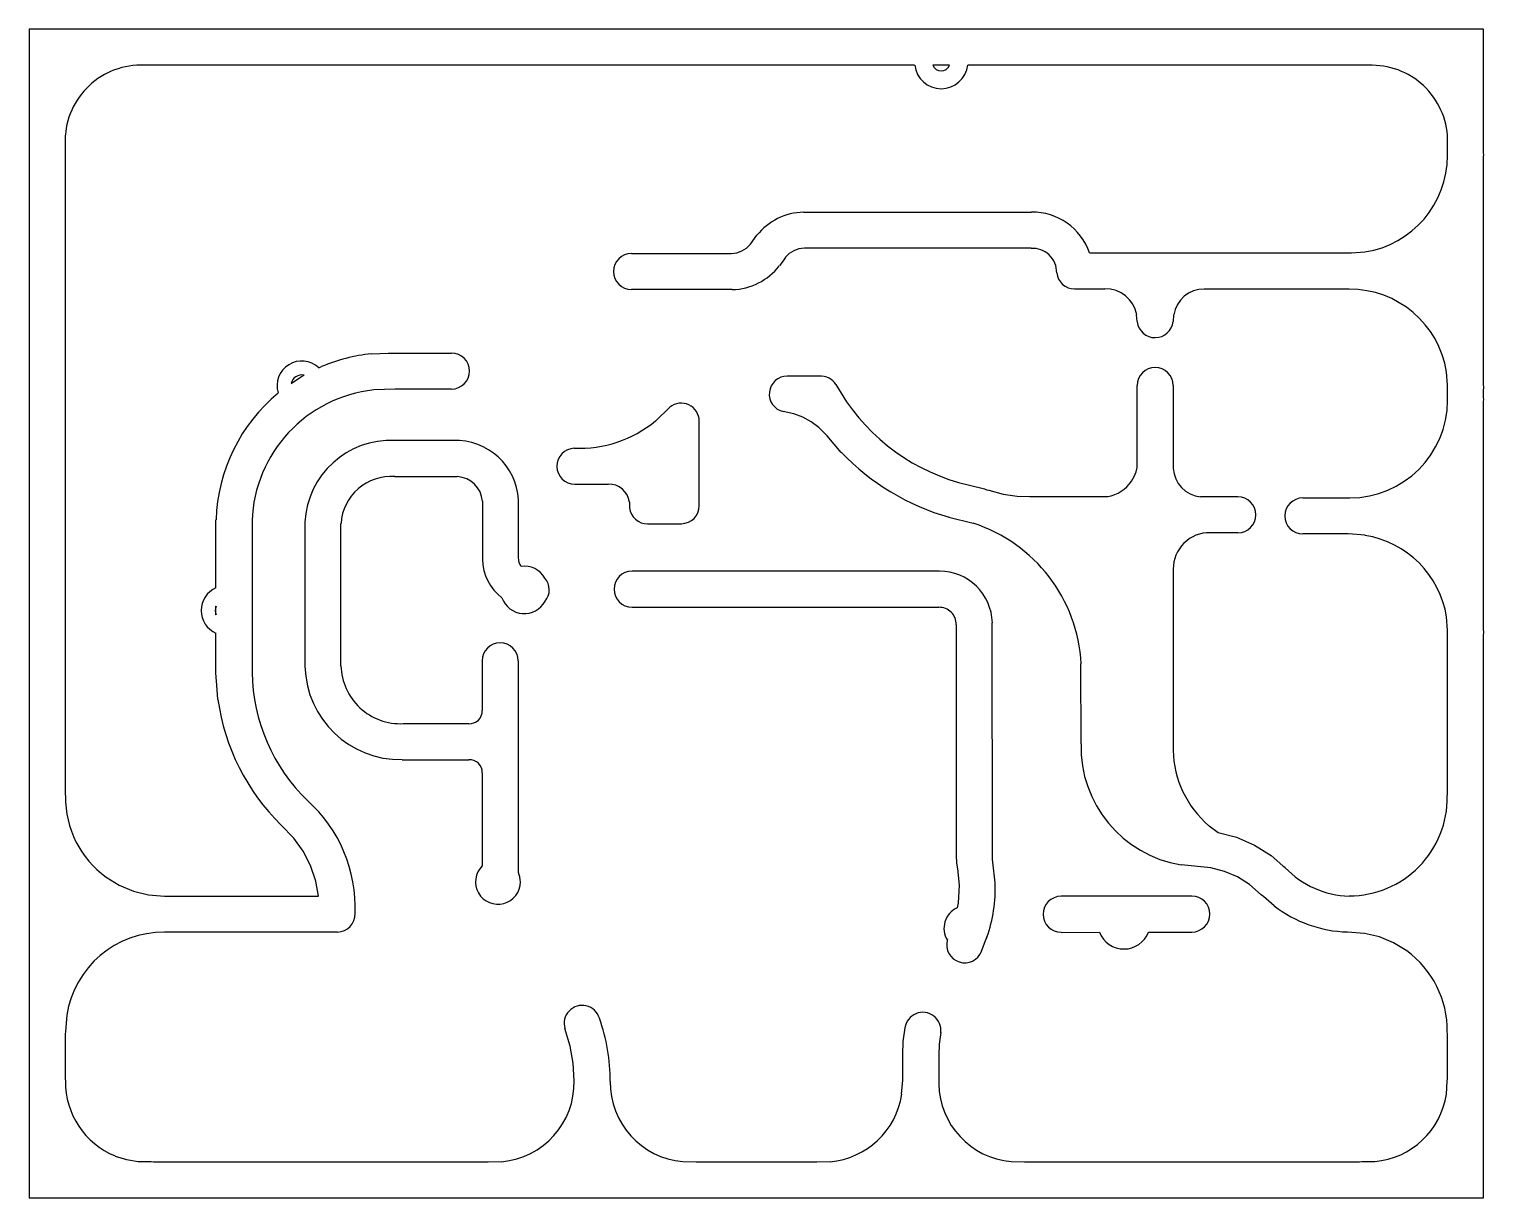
# Model space of a CAD drawing. Header units: metres. Extents: x 0 to 122, y 0 to 98.
import ezdxf

# ---------------------------------------------------------------- set-up
doc = ezdxf.new("R2010")
doc.units = ezdxf.units.M

msp = doc.modelspace()

# ---------------------------------------------------------------- linework, layer by layer
for p, q in [((0.01, 98), (0, 98)), ((0, 98), (0, 97.99)), ((0, 97.99), (0, 0.01)), ((121.97, 98), (0.01, 98)), ((121.98, 98), (121.97, 98)), ((121.98, 87.6), (121.98, 98)), ((74.26, 94.98), (9.34, 94.98)), ((77.18, 94.98), (75.8, 94.98)), ((112.64, 94.98), (78.71, 94.98)), ((3.02, 88.42), (3.02, 33.84)), ((118.96, 87.39), (118.96, 88.46)), ((121.99, 87.48), (121.98, 87.6)), ((121.98, 87.28), (121.99, 87.48)), ((121.98, 68.26), (121.98, 87.28)), ((64.94, 82.65), (84.07, 82.65)), ((60.49, 79.96), (61.03, 80.71)), ((84.03, 79.62), (65.02, 79.62)), ((110.9, 79.23), (112.02, 79.32)), ((50.52, 79.19), (58.88, 79.19)), ((63.42, 78.85), (62.92, 78.15)), ((88.93, 79.23), (110.9, 79.23)), ((58.97, 76.17), (50.52, 76.17)), ((90.22, 76.2), (87.68, 76.2)), ((110.52, 76.2), (98.55, 76.2)), ((110.71, 76.19), (110.52, 76.2)), ((92.93, 73.47), (92.88, 74.05)), ((95.98, 74.04), (95.94, 73.49)), ((28.7, 70.77), (30.1, 70.82)), ((30.1, 70.82), (30.2, 70.83)), ((30.2, 70.83), (30.35, 70.84)), ((30.35, 70.84), (35.43, 70.84)), ((24.3, 69.6), (24.51, 69.7)), ((21.98, 68.29), (22.67, 68.77)), ((22.67, 68.77), (22.85, 68.88)), ((22.85, 68.88), (23.06, 68.98)), ((63.58, 68.92), (66.23, 68.92)), ((118.96, 68.14), (118.87, 69.25)), ((30.7, 67.81), (28.92, 67.75)), ((35.43, 67.81), (30.7, 67.81)), ((92.92, 61.25), (92.92, 68.12)), ((95.95, 68.12), (95.95, 61.17)), ((118.96, 66.87), (118.96, 68.14)), ((122, 67.93), (121.98, 68.26)), ((121.98, 67.73), (122, 67.93)), ((121.98, 67.08), (121.98, 67.73)), ((53.73, 66.3), (52.52, 65.14)), ((64.14, 65.73), (63.25, 65.93)), ((121.99, 66.96), (121.98, 67.08)), ((121.98, 66.75), (121.99, 66.96)), ((121.98, 47.73), (121.98, 66.75)), ((56.2, 58.04), (56.2, 65.13)), ((64.89, 65.45), (64.14, 65.73)), ((65.59, 65.07), (64.89, 65.45)), ((66.23, 64.6), (65.59, 65.07)), ((36.08, 63.5), (30.68, 63.5)), ((66.94, 63.9), (66.23, 64.6)), ((68.11, 62.51), (66.94, 63.9)), ((92.83, 60.89), (92.92, 61.25)), ((30.65, 60.48), (35.91, 60.48)), ((45.77, 59.84), (48.56, 59.84)), ((77.95, 59.98), (80.01, 59.48)), ((92.44, 60.09), (92.66, 60.48)), ((92.66, 60.48), (92.83, 60.89)), ((80.01, 59.48), (80.12, 59.44)), ((80.12, 59.44), (80.29, 59.38)), ((80.29, 59.38), (80.47, 59.34)), ((80.47, 59.34), (81.69, 59)), ((81.69, 59), (82.85, 58.83)), ((82.85, 58.83), (83.92, 58.8)), ((83.92, 58.8), (90.45, 58.8)), ((98.24, 58.8), (101.37, 58.8)), ((106.82, 58.69), (110.74, 58.69)), ((38.02, 58.41), (38.02, 53.55)), ((41.04, 53.7), (41.04, 58)), ((50.34, 58.33), (50.36, 57.87)), ((15.67, 51.14), (15.67, 56.86)), ((18.7, 56.77), (18.7, 44.06)), ((23.13, 56.65), (23.13, 44.54)), ((26.15, 44.62), (26.15, 56.55)), ((51.87, 56.51), (54.7, 56.53)), ((79.18, 56.56), (77.14, 57.06)), ((101.37, 55.77), (99.04, 55.77)), ((110.62, 55.67), (106.82, 55.67)), ((112.03, 55.56), (110.62, 55.67)), ((41.06, 53.46), (41.04, 53.7)), ((41.1, 53.29), (41.06, 53.46)), ((41.16, 53.13), (41.1, 53.29)), ((41.27, 52.95), (41.16, 53.13)), ((76.33, 52.55), (50.56, 52.55)), ((95.95, 52.72), (95.95, 37.52)), ((15.67, 48.89), (15.67, 49.61)), ((50.56, 49.53), (76.28, 49.53)), ((77.75, 48.06), (77.75, 28.7)), ((80.78, 28.73), (80.77, 48.22)), ((118.96, 47.61), (118.87, 48.71)), ((118.96, 33.84), (118.96, 47.61)), ((122, 47.39), (121.98, 47.73)), ((15.67, 44.25), (15.67, 47.36)), ((121.98, 47.2), (122, 47.39)), ((121.98, 0), (121.98, 47.2)), ((15.67, 44.1), (15.67, 44.25)), ((15.68, 43.57), (15.67, 44.1)), ((38, 45.03), (38, 40.86)), ((41.03, 27.29), (41.03, 45.03)), ((88.22, 38.07), (88.21, 44.78)), ((15.72, 43.37), (15.68, 43.57)), ((15.84, 41.79), (15.72, 43.37)), ((36.88, 39.76), (31.39, 39.76)), ((31.28, 36.74), (36.87, 36.74)), ((38, 35.64), (38, 27.83)), ((3.02, 33.84), (3.05, 33.67)), ((118.93, 33.67), (118.96, 33.84)), ((22.19, 30.17), (21.12, 31.27)), ((98.95, 31.2), (99.72, 30.64)), ((99.72, 30.64), (101.24, 30.24)), ((22.98, 29.07), (22.19, 30.17)), ((101.24, 30.24), (102.76, 29.58)), ((102.76, 29.58), (104.16, 28.7)), ((23.61, 27.86), (22.98, 29.07)), ((77.75, 28.7), (77.78, 28.07)), ((77.78, 28.07), (77.85, 27.6)), ((80.79, 28.4), (80.78, 28.73)), ((80.83, 28.14), (80.79, 28.4)), ((81.01, 26.42), (80.83, 28.14)), ((104.16, 28.7), (105.14, 27.84)), ((6.45, 26.89), (7.55, 26.21)), ((24.04, 26.57), (23.61, 27.86)), ((41.11, 27.08), (41.03, 27.29)), ((41.15, 26.91), (41.11, 27.08)), ((41.19, 26.68), (41.15, 26.91)), ((77.85, 27.6), (77.99, 26.22)), ((99.11, 27.68), (96.61, 27.93)), ((100.26, 27.38), (99.11, 27.68)), ((101.34, 26.91), (100.26, 27.38)), ((102.34, 26.27), (101.34, 26.91)), ((105.14, 27.84), (105.23, 27.78)), ((105.23, 27.78), (105.34, 27.69)), ((7.55, 26.21), (8.75, 25.72)), ((8.75, 25.72), (10, 25.42)), ((24.26, 25.31), (24.04, 26.57)), ((41.2, 26.5), (41.19, 26.68)), ((77.99, 26.22), (77.91, 24.73)), ((103.32, 25.42), (102.34, 26.27)), ((10, 25.42), (11.35, 25.31)), ((11.35, 25.31), (24.26, 25.31)), ((77.91, 24.73), (77.83, 24.32)), ((97.51, 25.31), (86.54, 25.29)), ((103.43, 25.32), (103.32, 25.42)), ((103.52, 25.27), (103.43, 25.32)), ((104.41, 24.48), (103.52, 25.27)), ((25.87, 22.29), (11.35, 22.29)), ((86.54, 22.26), (89.77, 22.27)), ((93.87, 22.28), (97.52, 22.29)), ((111.98, 22.18), (110.55, 22.29)), ((113.24, 21.88), (111.98, 22.18)), ((79.88, 20.69), (80.26, 21.71)), ((80.26, 21.71), (80.33, 21.86)), ((114.43, 21.38), (113.24, 21.88)), ((115.53, 20.71), (114.43, 21.38)), ((3.16, 15.34), (3.05, 13.93)), ((3.05, 13.93), (3.02, 13.76)), ((3.02, 13.76), (3.02, 9.98)), ((45.37, 12.72), (44.93, 14.19)), ((73.31, 13.1), (73.46, 14.25)), ((76.45, 13.86), (76.33, 12.9)), ((118.96, 13.76), (118.93, 13.93)), ((118.96, 9.98), (118.96, 13.76)), ((45.62, 11.3), (45.37, 12.72)), ((73.26, 12.01), (73.31, 13.1)), ((76.33, 12.9), (76.29, 11.98)), ((45.71, 9.81), (45.62, 11.3)), ((73.26, 9.86), (73.26, 12.01)), ((76.29, 11.98), (76.28, 9.56)), ((3.02, 9.98), (3.05, 9.8)), ((73.17, 8.69), (73.26, 9.86)), ((118.85, 8.7), (118.93, 9.8)), ((118.93, 9.8), (118.96, 9.98)), ((7.22, 3.51), (8.16, 3.21)), ((8.16, 3.21), (9.14, 3.06)), ((9.14, 3.06), (10.23, 3.04)), ((10.23, 3.04), (10.43, 3.02)), ((10.43, 3.02), (38.51, 3.02)), ((38.51, 3.02), (39.63, 3.04)), ((54.82, 3.04), (55.93, 3.02)), ((55.93, 3.02), (66.05, 3.02)), ((66.05, 3.02), (67.17, 3.04)), ((82.35, 3.04), (83.47, 3.02)), ((83.47, 3.02), (111.56, 3.02)), ((111.56, 3.02), (111.75, 3.04)), ((111.75, 3.04), (112.85, 3.06)), ((0, 0.01), (0.01, 0)), ((0.01, 0), (121.97, 0)), ((121.97, 0), (121.98, 0))]:
    msp.add_line(p, q)
for centre, radius, start, end in [((9.4, 88.6), 6.38, 90.4855, 181.5813), ((76.49, 95.24), 2.24, 186.661, 353.339), ((76.49, 95.23), 0.737, 200.5825, 339.4175), ((112.59, 88.6), 6.37, 358.7275, 89.5368), ((110.74, 87.43), 8.22, 278.9994, 359.7005), ((65.07, 77.48), 5.17, 91.4163, 141.3511), ((84.16, 77.62), 5.03, 18.6777, 90.9922), ((58.84, 81.34), 2.15, 271.2122, 320.1581), ((65.06, 77.48), 2.15, 91.2084, 140.1464), ((84.14, 77.57), 2.05, 46.9003, 92.9201), ((50.52, 77.68), 1.51, 90.0144, 269.9856), ((58.83, 81.35), 5.19, 271.4458, 321.8769), ((84.12, 77.58), 2.06, 359.2257, 46.2602), ((87.68, 77.72), 1.51, 186.0454, 269.9885), ((90.31, 73.6), 2.61, 9.9392, 92.0691), ((98.51, 73.65), 2.55, 89.1038, 171.1706), ((110.75, 67.97), 8.22, 8.9462, 90.3147), ((94.43, 73.64), 1.51, 186.6994, 354.3778), ((30.13, 56.38), 14.46, 95.6584, 112.8771), ((35.43, 69.33), 1.51, 270.0144, 89.9856), ((22.86, 68.1), 2.07, 46.3095, 197.1189), ((94.43, 68.12), 1.51, 0.0048, 179.9952), ((22.86, 68.1), 0.899, 77.4713, 167.6595), ((63.58, 67.4), 1.51, 90.0151, 257.5094), ((66.32, 67.23), 1.68, 62.4456, 92.9355), ((66.38, 67.39), 1.51, 32.6824, 61.8713), ((30.1, 56.38), 14.43, 129.6784, 178.0713), ((30.13, 56.37), 11.44, 96.0914, 178.0269), ((82.66, 76.42), 17.1, 208.683, 254.0169), ((54.69, 65.13), 1.51, 0.0052, 129.3995), ((110.74, 66.91), 8.22, 270.0455, 359.6838), ((46.15, 72.85), 10, 267.4935, 309.5615), ((30.34, 56.3), 7.22, 87.2915, 177.1669), ((35.77, 58.23), 5.28, 357.4558, 86.6195), ((45.77, 61.35), 1.51, 92.0562, 181.1058), ((82.65, 76.4), 20.1, 223.6794, 254.0999), ((45.77, 61.35), 1.51, 180.9611, 270.022), ((98.48, 61.32), 2.54, 183.4048, 264.579), ((30.35, 56.29), 4.2, 85.7803, 176.4658), ((35.78, 58.23), 2.25, 4.5925, 86.4672), ((48.65, 58.14), 1.7, 6.3749, 93.0142), ((89.9, 61.82), 3.07, 280.3919, 325.8116), ((101.37, 57.28), 1.51, 270.0144, 89.9856), ((106.82, 57.18), 1.51, 90.0144, 269.9856), ((51.86, 58.02), 1.51, 185.907, 270.3071), ((54.69, 58.04), 1.51, 270.3309, 359.9905), ((75.12, 44.09), 13.12, 3.0021, 71.9605), ((98.97, 52.75), 3.02, 88.6802, 180.5327), ((110.74, 47.42), 8.23, 8.9974, 80.9978), ((42.15, 53.61), 4.13, 180.8444, 232.8614), ((41.53, 50.98), 1.99, 29.6509, 97.6276), ((50.56, 51.04), 1.51, 90.0144, 269.9856), ((76.34, 48.11), 4.44, 1.4208, 90.0664), ((42.11, 50.99), 1.51, 320.4153, 40.4822), ((16.5, 49.25), 2.07, 113.7204, 246.2796), ((41.53, 50.98), 1.99, 199.6208, 331.2319), ((16.5, 49.25), 0.899, 156.6345, 203.3655), ((76.33, 48.1), 1.42, 358.2664, 92.0231), ((39.51, 45.03), 1.51, 0.0058, 179.9942), ((33.9, 44.26), 15.2, 180.7723, 226.0453), ((31.14, 44.76), 8.01, 181.545, 270.9909), ((31.15, 44.76), 5, 181.5674, 272.655), ((33.89, 44.27), 18.22, 187.8117, 225.5173), ((36.94, 40.82), 1.06, 266.3239, 2.1759), ((98.23, 37.81), 10.02, 178.5225, 260.6722), ((36.94, 35.68), 1.06, 357.7224, 93.683), ((104.42, 37.68), 8.48, 181.0345, 229.7791), ((11.33, 33.58), 8.28, 179.3832, 233.9214), ((15.26, 24.33), 12.09, 357.6538, 48.0286), ((110.69, 33.56), 8.24, 270.1233, 0.7326), ((39.32, 26.5), 1.88, 134.7402, 359.9911), ((110.87, 32.94), 7.63, 223.5289, 268.7415), ((69, 25.88), 12.02, 340.4651, 2.5734), ((86.54, 23.78), 1.51, 90.1328, 270.1039), ((97.51, 23.8), 1.51, 270.1328, 90.1039), ((110.87, 32.9), 10.61, 232.4911, 268.2513), ((25.83, 23.8), 1.51, 271.5138, 1.491), ((78.6, 22.61), 1.88, 114.1108, 212.0062), ((11.3, 14.04), 8.24, 89.6491, 170.982), ((91.82, 23.07), 2.2, 201.232, 339.0069), ((78.46, 21.22), 1.51, 165.2684, 339.5428), ((110.65, 14.02), 8.28, 359.3832, 53.9127), ((46.38, 14.63), 1.51, 16.6499, 196.6574), ((33.15, 9.83), 15.58, 359.7518, 19.6138), ((74.95, 14.05), 1.51, 352.4886, 172.4963), ((9.73, 9.71), 6.68, 179.2202, 247.9344), ((39.04, 9.68), 6.67, 275.0631, 1.1129), ((55.4, 9.69), 6.67, 179.3351, 264.96), ((66.59, 9.67), 6.66, 275.0107, 351.5036), ((82.93, 9.66), 6.64, 180.8682, 265.0552), ((112.27, 9.69), 6.66, 275.0107, 351.5036)]:
    msp.add_arc(centre, radius, start, end)

doc.saveas('drawing.dxf')
